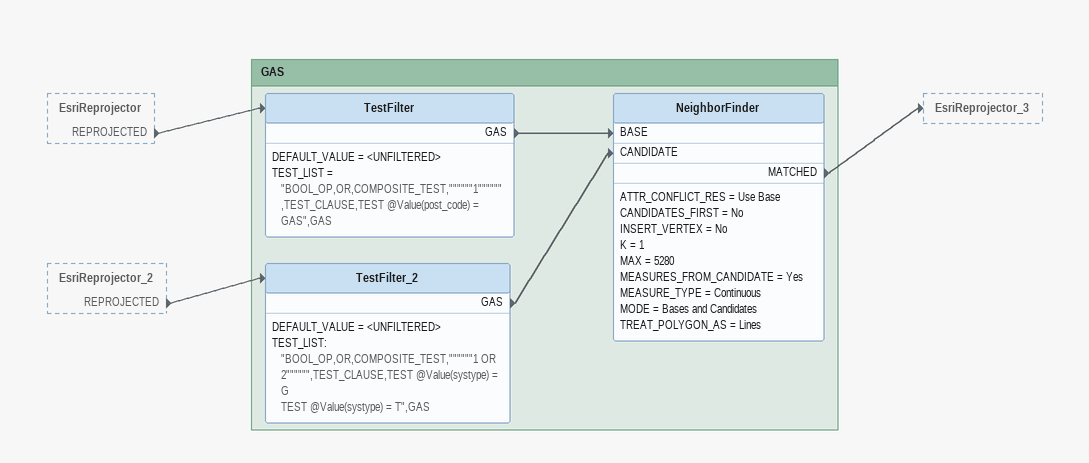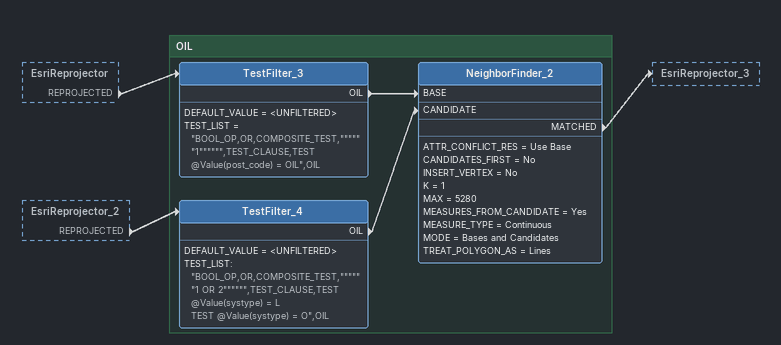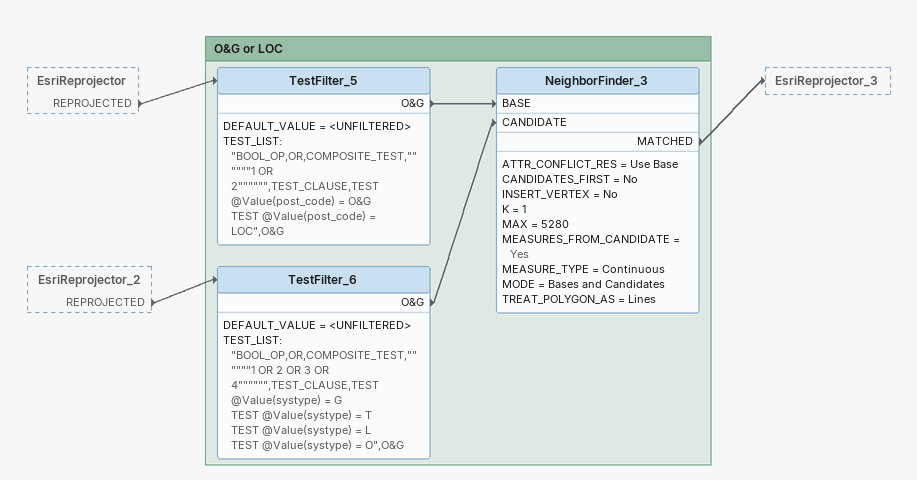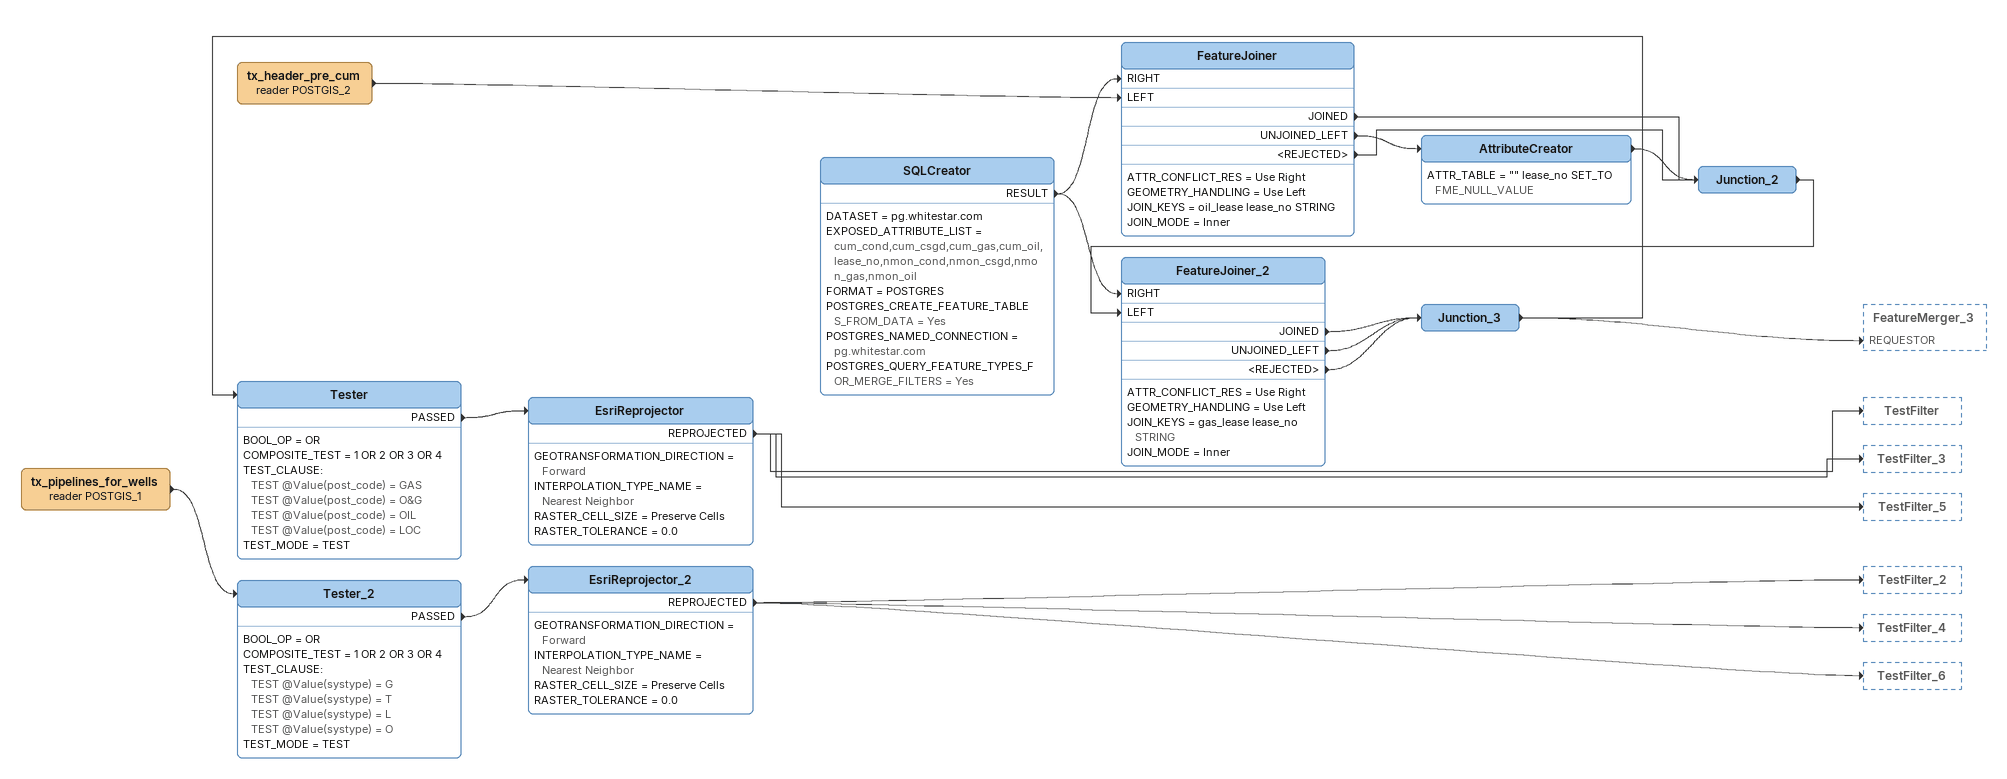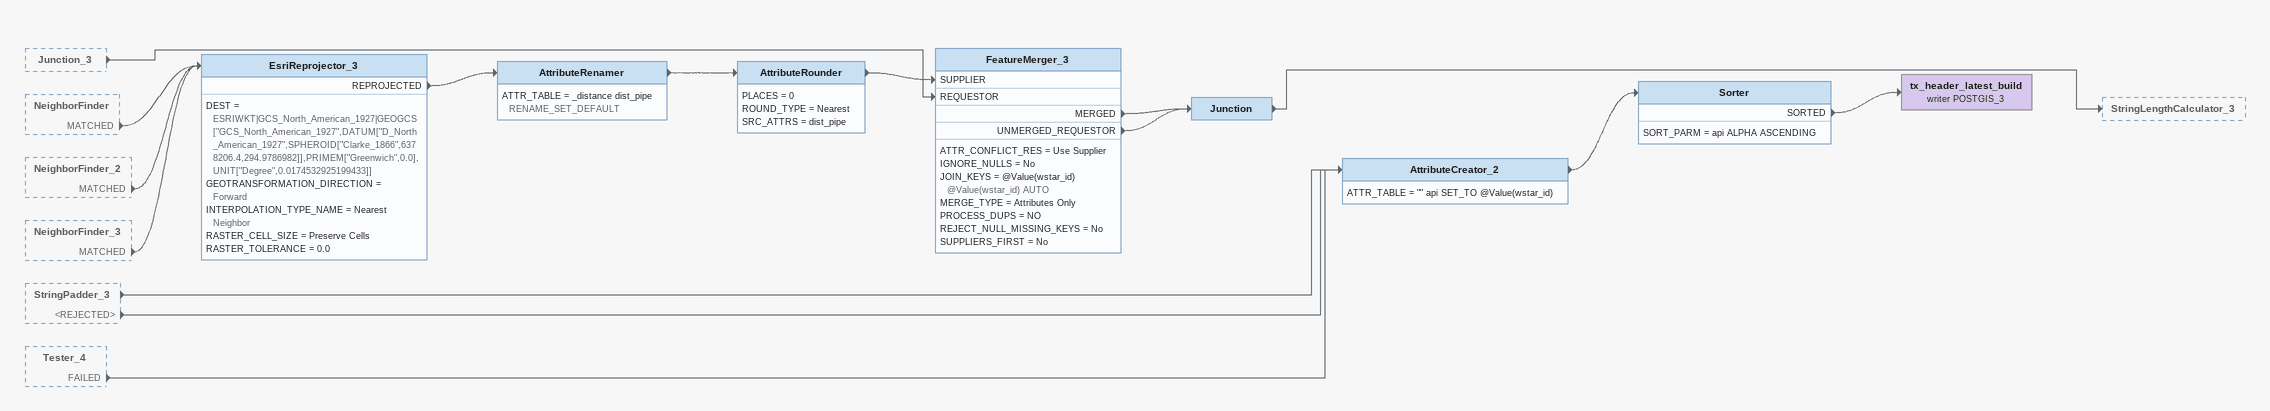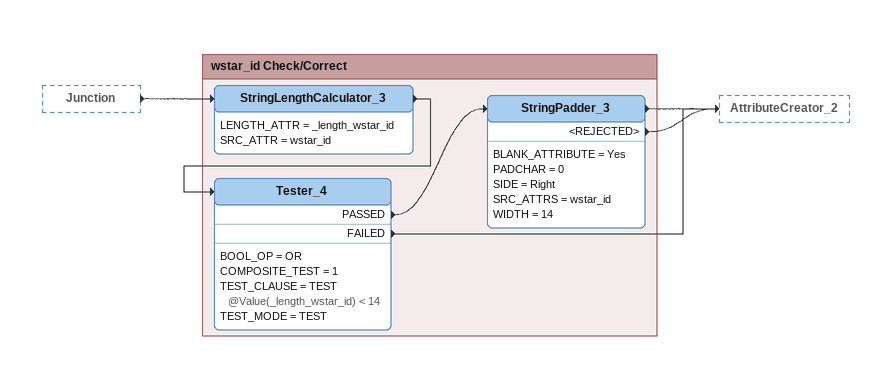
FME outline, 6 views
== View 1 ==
EsriReprojector [outside]
    REPROJECTED -> TestFilter
EsriReprojector_2 [outside]
    REPROJECTED -> TestFilter_2

Bookmark: GAS
TestFilter_2
    DEFAULT_VALUE = <UNFILTERED>
    TEST_LIST:
      "BOOL_OP,OR,COMPOSITE_TEST,""""""1 OR 2"""""",TEST_CLAUSE,TEST @Value(systype) = G
      TEST @Value(systype) = T",GAS
    GAS -> NeighborFinder [CANDIDATE]
TestFilter
    DEFAULT_VALUE = <UNFILTERED>
    TEST_LIST = "BOOL_OP,OR,COMPOSITE_TEST,""""""1"""""",TEST_CLAUSE,TEST @Value(post_code) = GAS",GAS
    GAS -> NeighborFinder [BASE]
NeighborFinder
    ATTR_CONFLICT_RES = Use Base
    CANDIDATES_FIRST = No
    INSERT_VERTEX = No
    K = 1
    MAX = 5280
    MEASURES_FROM_CANDIDATE = Yes
    MEASURE_TYPE = Continuous
    MODE = Bases and Candidates
    TREAT_POLYGON_AS = Lines
    MATCHED -> EsriReprojector_3

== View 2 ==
EsriReprojector [outside]
    REPROJECTED -> TestFilter_3
EsriReprojector_2 [outside]
    REPROJECTED -> TestFilter_4

Bookmark: OIL
TestFilter_4
    DEFAULT_VALUE = <UNFILTERED>
    TEST_LIST:
      "BOOL_OP,OR,COMPOSITE_TEST,""""""1 OR 2"""""",TEST_CLAUSE,TEST @Value(systype) = L
      TEST @Value(systype) = O",OIL
    OIL -> NeighborFinder_2 [CANDIDATE]
TestFilter_3
    DEFAULT_VALUE = <UNFILTERED>
    TEST_LIST = "BOOL_OP,OR,COMPOSITE_TEST,""""""1"""""",TEST_CLAUSE,TEST @Value(post_code) = OIL",OIL
    OIL -> NeighborFinder_2 [BASE]
NeighborFinder_2
    ATTR_CONFLICT_RES = Use Base
    CANDIDATES_FIRST = No
    INSERT_VERTEX = No
    K = 1
    MAX = 5280
    MEASURES_FROM_CANDIDATE = Yes
    MEASURE_TYPE = Continuous
    MODE = Bases and Candidates
    TREAT_POLYGON_AS = Lines
    MATCHED -> EsriReprojector_3

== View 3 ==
EsriReprojector [outside]
    REPROJECTED -> TestFilter_5
EsriReprojector_2 [outside]
    REPROJECTED -> TestFilter_6

Bookmark: O&G or LOC
TestFilter_6
    DEFAULT_VALUE = <UNFILTERED>
    TEST_LIST:
      "BOOL_OP,OR,COMPOSITE_TEST,""""""1 OR 2 OR 3 OR 4"""""",TEST_CLAUSE,TEST @Value(systype) = G
      TEST @Value(systype) = T
      TEST @Value(systype) = L
      TEST @Value(systype) = O",O&G
    O&G -> NeighborFinder_3 [CANDIDATE]
TestFilter_5
    DEFAULT_VALUE = <UNFILTERED>
    TEST_LIST:
      "BOOL_OP,OR,COMPOSITE_TEST,""""""1 OR 2"""""",TEST_CLAUSE,TEST @Value(post_code) = O&G
      TEST @Value(post_code) = LOC",O&G
    O&G -> NeighborFinder_3 [BASE]
NeighborFinder_3
    ATTR_CONFLICT_RES = Use Base
    CANDIDATES_FIRST = No
    INSERT_VERTEX = No
    K = 1
    MAX = 5280
    MEASURES_FROM_CANDIDATE = Yes
    MEASURE_TYPE = Continuous
    MODE = Bases and Candidates
    TREAT_POLYGON_AS = Lines
    MATCHED -> EsriReprojector_3

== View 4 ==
tx_pipelines_for_wells (reader POSTGIS_1)
    -> Tester_2
Tester_2
    BOOL_OP = OR
    COMPOSITE_TEST = 1 OR 2 OR 3 OR 4
    TEST_CLAUSE:
      TEST @Value(systype) = G
      TEST @Value(systype) = T
      TEST @Value(systype) = L
      TEST @Value(systype) = O
    TEST_MODE = TEST
    PASSED -> EsriReprojector_2
EsriReprojector_2
    GEOTRANSFORMATION_DIRECTION = Forward
    INTERPOLATION_TYPE_NAME = Nearest Neighbor
    RASTER_CELL_SIZE = Preserve Cells
    RASTER_TOLERANCE = 0.0
    REPROJECTED -> TestFilter_2
    REPROJECTED -> TestFilter_4
    REPROJECTED -> TestFilter_6
tx_header_pre_cum (reader POSTGIS_2)
    -> FeatureJoiner [LEFT]
SQLCreator
    DATASET = pg.whitestar.com
    EXPOSED_ATTRIBUTE_LIST = cum_cond,cum_csgd,cum_gas,cum_oil,lease_no,nmon_cond,nmon_csgd,nmon_gas,nmon_oil
    FORMAT = POSTGRES
    POSTGRES_CREATE_FEATURE_TABLES_FROM_DATA = Yes
    POSTGRES_NAMED_CONNECTION = pg.whitestar.com
    POSTGRES_QUERY_FEATURE_TYPES_FOR_MERGE_FILTERS = Yes
    RESULT -> FeatureJoiner [RIGHT]
    RESULT -> FeatureJoiner_2 [RIGHT]
FeatureJoiner
    ATTR_CONFLICT_RES = Use Right
    GEOMETRY_HANDLING = Use Left
    JOIN_KEYS = oil_lease lease_no STRING
    JOIN_MODE = Inner
    JOINED -> Junction_2
    UNJOINED_LEFT -> AttributeCreator
    <REJECTED> -> Junction_2
AttributeCreator
    ATTR_TABLE = "" lease_no SET_TO FME_NULL_VALUE
    -> Junction_2
Junction_2
    -> FeatureJoiner_2 [LEFT]
FeatureJoiner_2
    ATTR_CONFLICT_RES = Use Right
    GEOMETRY_HANDLING = Use Left
    JOIN_KEYS = gas_lease lease_no STRING
    JOIN_MODE = Inner
    JOINED -> Junction_3
    UNJOINED_LEFT -> Junction_3
    <REJECTED> -> Junction_3
Junction_3
    -> FeatureMerger_3 [REQUESTOR]
    -> Tester
Tester
    BOOL_OP = OR
    COMPOSITE_TEST = 1 OR 2 OR 3 OR 4
    TEST_CLAUSE:
      TEST @Value(post_code) = GAS
      TEST @Value(post_code) = O&G
      TEST @Value(post_code) = OIL
      TEST @Value(post_code) = LOC
    TEST_MODE = TEST
    PASSED -> EsriReprojector
EsriReprojector
    GEOTRANSFORMATION_DIRECTION = Forward
    INTERPOLATION_TYPE_NAME = Nearest Neighbor
    RASTER_CELL_SIZE = Preserve Cells
    RASTER_TOLERANCE = 0.0
    REPROJECTED -> TestFilter
    REPROJECTED -> TestFilter_3
    REPROJECTED -> TestFilter_5

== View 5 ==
Junction_3 [outside]
    -> FeatureMerger_3 [REQUESTOR]
NeighborFinder [outside]
    MATCHED -> EsriReprojector_3
NeighborFinder_2 [outside]
    MATCHED -> EsriReprojector_3
NeighborFinder_3 [outside]
    MATCHED -> EsriReprojector_3
StringPadder_3 [outside]
    -> AttributeCreator_2
    <REJECTED> -> AttributeCreator_2
Tester_4 [outside]
    FAILED -> AttributeCreator_2
EsriReprojector_3
    DEST = ESRIWKT|GCS_North_American_1927|GEOGCS["GCS_North_American_1927",DATUM["D_North_American_1927",SPHEROID["Clarke_1866",6378206.4,294.9786982]],PRIMEM["Greenwich",0.0],UNIT["Degree",0.0174532925199433]]
    GEOTRANSFORMATION_DIRECTION = Forward
    INTERPOLATION_TYPE_NAME = Nearest Neighbor
    RASTER_CELL_SIZE = Preserve Cells
    RASTER_TOLERANCE = 0.0
    REPROJECTED -> AttributeRenamer
AttributeRenamer
    ATTR_TABLE = _distance dist_pipe RENAME_SET_DEFAULT
    -> AttributeRounder
AttributeRounder
    PLACES = 0
    ROUND_TYPE = Nearest
    SRC_ATTRS = dist_pipe
    -> FeatureMerger_3 [SUPPLIER]
FeatureMerger_3
    ATTR_CONFLICT_RES = Use Supplier
    IGNORE_NULLS = No
    JOIN_KEYS = @Value(wstar_id) @Value(wstar_id) AUTO
    MERGE_TYPE = Attributes Only
    PROCESS_DUPS = NO
    REJECT_NULL_MISSING_KEYS = No
    SUPPLIERS_FIRST = No
    MERGED -> Junction
    UNMERGED_REQUESTOR -> Junction
Junction
    -> StringLengthCalculator_3
AttributeCreator_2
    ATTR_TABLE = "" api SET_TO @Value(wstar_id)
    -> Sorter
Sorter
    SORT_PARM = api ALPHA ASCENDING
    SORTED -> tx_header_latest_build (writer POSTGIS_3)
tx_header_latest_build (writer POSTGIS_3)

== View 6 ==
Junction [outside]
    -> StringLengthCalculator_3

Bookmark: wstar_id Check/Correct
StringLengthCalculator_3
    LENGTH_ATTR = _length_wstar_id
    SRC_ATTR = wstar_id
    -> Tester_4
Tester_4
    BOOL_OP = OR
    COMPOSITE_TEST = 1
    TEST_CLAUSE = TEST @Value(_length_wstar_id) < 14
    TEST_MODE = TEST
    PASSED -> StringPadder_3
    FAILED -> AttributeCreator_2
StringPadder_3
    BLANK_ATTRIBUTE = Yes
    PADCHAR = 0
    SIDE = Right
    SRC_ATTRS = wstar_id
    WIDTH = 14
    -> AttributeCreator_2
    <REJECTED> -> AttributeCreator_2
